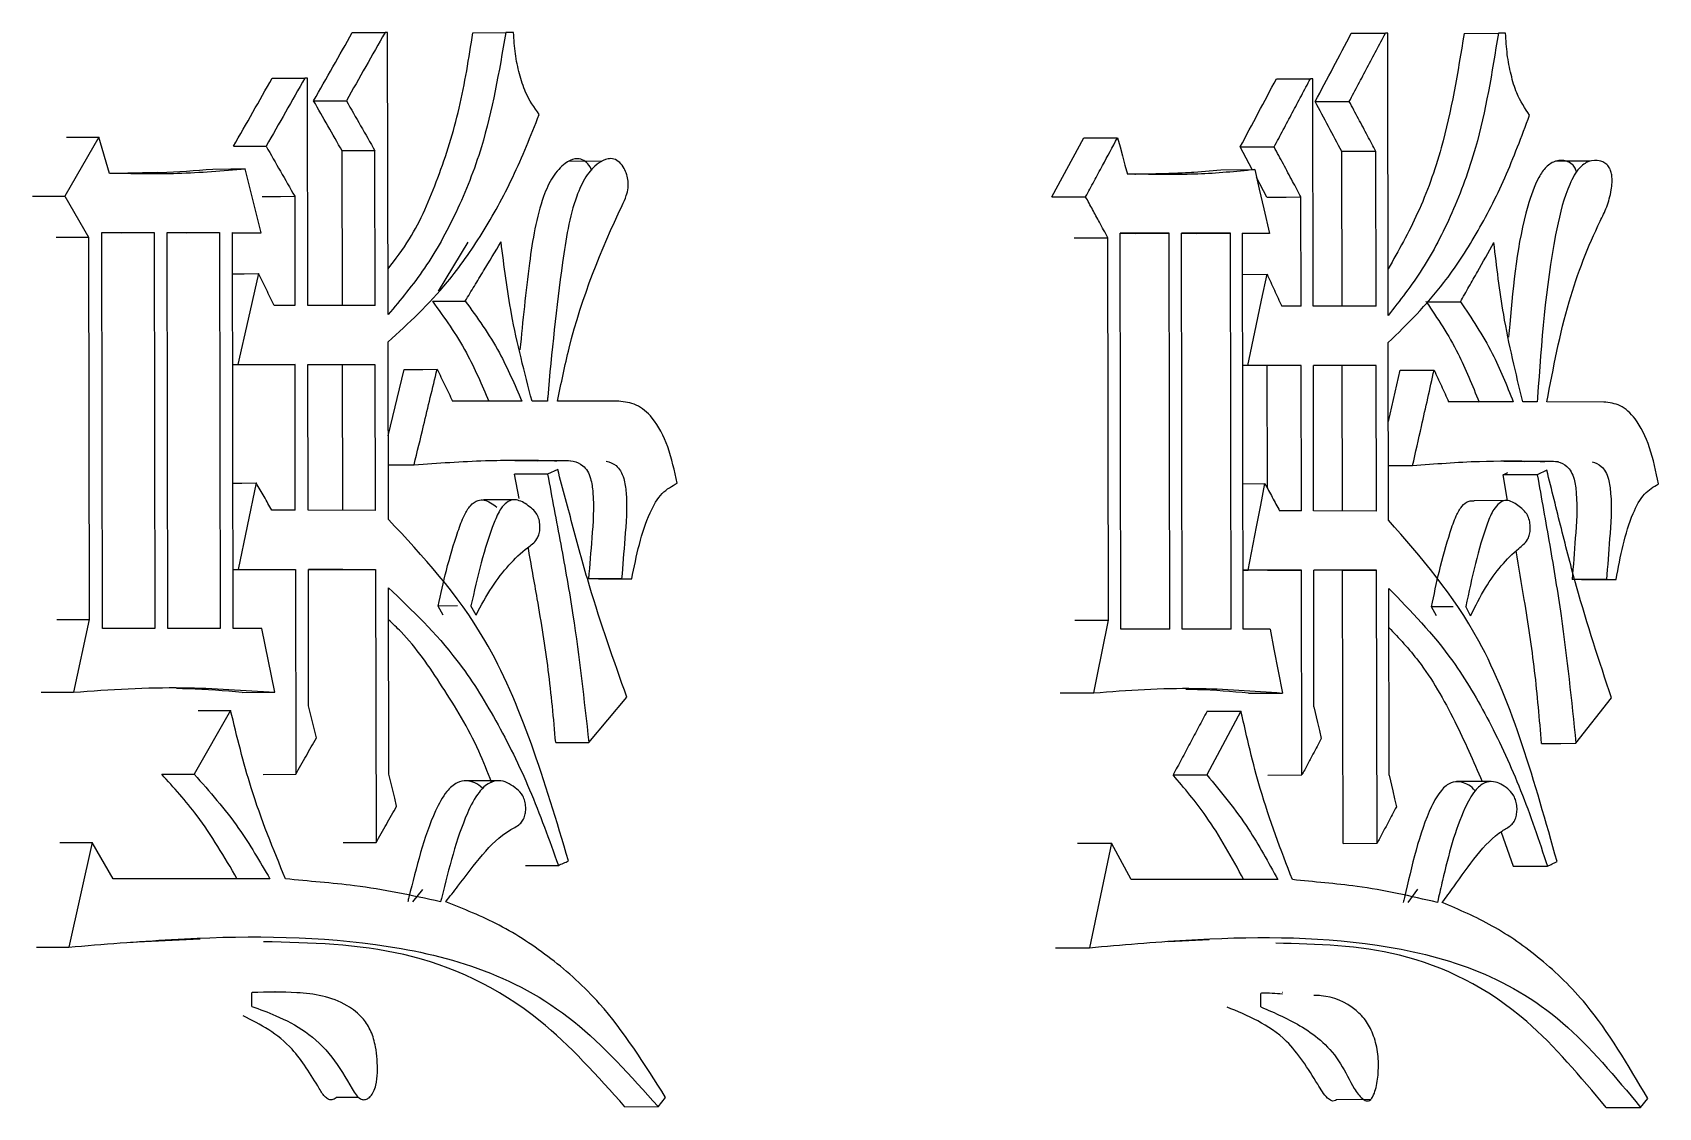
# Model space of a CAD drawing. Header units: millimetres. Extents: x 2104 to 4053, y 855 to 2233.
# Drawn here: x 3004.151 to 3008.016, y 1054.687 to 1057.242 of the extents above; entities that cross this region are included whole.
import ezdxf

# ---------------------------------------------------------------- set-up
doc = ezdxf.new("R2010")
doc.units = ezdxf.units.MM

msp = doc.modelspace()

# ---------------------------------------------------------------- linework, layer by layer
at = {"color": 7, "linetype": 'Continuous', "lineweight": 25}
for p, q in [((3004.9107, 1057.2417), (3004.9886, 1057.2419)), ((3004.9947, 1057.2419), (3004.9886, 1057.2419)), ((3004.9959, 1056.5713), (3004.9947, 1057.2419)), ((3005.1975, 1057.2415), (3005.2758, 1057.2417)), ((3005.2941, 1057.2417), (3005.2758, 1057.2417)), ((3007.2857, 1057.24), (3007.3668, 1057.2402)), ((3007.3725, 1057.2402), (3007.3668, 1057.2402)), ((3007.3736, 1056.5696), (3007.3725, 1057.2402)), ((3007.5539, 1057.2398), (3007.6353, 1057.24)), ((3007.6523, 1057.24), (3007.6353, 1057.24)), ((3004.7205, 1057.1336), (3004.7982, 1057.1338)), ((3004.8043, 1057.1338), (3004.7982, 1057.1338)), ((3004.8053, 1056.593), (3004.8043, 1057.1338)), ((3007.1078, 1057.132), (3007.1886, 1057.1322)), ((3007.1944, 1057.1322), (3007.1886, 1057.1322)), ((3007.1953, 1056.5913), (3007.1944, 1057.1322)), ((3007.1999, 1057.0778), (3007.2809, 1057.078)), ((3004.3085, 1056.9935), (3004.2275, 1056.8529)), ((3004.3336, 1056.9069), (3004.3085, 1056.9935)), ((3006.5741, 1056.8511), (3006.6498, 1056.9917)), ((3004.9645, 1056.9607), (3004.8866, 1056.9604)), ((3004.8873, 1056.5926), (3004.8866, 1056.9604)), ((3004.9652, 1056.5929), (3004.9645, 1056.9607)), ((3007.0216, 1056.9698), (3007.1022, 1056.97)), ((3007.0504, 1056.916), (3007.0216, 1056.9698)), ((3007.3443, 1056.959), (3007.2633, 1056.9588)), ((3007.2639, 1056.591), (3007.2633, 1056.9588)), ((3007.3449, 1056.5912), (3007.3443, 1056.959)), ((3004.6939, 1056.7661), (3004.6565, 1056.9176)), ((3005.5039, 1056.9358), (3005.4248, 1056.9356)), ((3006.9113, 1056.9103), (3006.9754, 1056.9157)), ((3006.9754, 1056.9157), (3007.056, 1056.916)), ((3007.8537, 1056.9362), (3007.7714, 1056.936)), ((3007.0852, 1056.8507), (3007.0604, 1056.8972)), ((3004.2275, 1056.8529), (3004.2839, 1056.7555)), ((3004.774, 1056.8526), (3004.7744, 1056.593)), ((3006.5741, 1056.8511), (3006.6542, 1056.8514)), ((3007.1664, 1056.5914), (3007.166, 1056.851)), ((3004.2839, 1056.7555), (3004.2854, 1055.8469)), ((3004.3151, 1056.7663), (3004.4397, 1056.7663)), ((3004.3167, 1055.8252), (3004.3151, 1056.7663)), ((3004.3625, 1056.766), (3004.4397, 1056.7663)), ((3004.4397, 1056.7663), (3004.4413, 1055.8252)), ((3004.4708, 1056.7662), (3004.5949, 1056.7662)), ((3004.4724, 1055.8251), (3004.4708, 1056.7662)), ((3004.5174, 1056.7659), (3004.4708, 1056.7659)), ((3004.5174, 1056.7659), (3004.5949, 1056.7662)), ((3004.5949, 1056.7662), (3004.5965, 1055.8251)), ((3004.6258, 1056.7662), (3004.6939, 1056.7661)), ((3004.6274, 1055.8251), (3004.6258, 1056.7662)), ((3004.6258, 1056.7659), (3004.6939, 1056.7661)), ((3006.853, 1056.7647), (3006.7363, 1056.7648)), ((3006.7379, 1055.8237), (3006.7363, 1056.7648)), ((3006.7726, 1056.7644), (3006.7363, 1056.7645)), ((3006.7726, 1056.7644), (3006.853, 1056.7647)), ((3006.8546, 1055.8236), (3006.853, 1056.7647)), ((3006.9983, 1056.7646), (3006.8821, 1056.7647)), ((3006.8837, 1055.8236), (3006.8821, 1056.7647)), ((3006.9178, 1056.7643), (3006.8821, 1056.7644)), ((3006.9178, 1056.7643), (3006.9983, 1056.7646)), ((3006.9999, 1055.8235), (3006.9983, 1056.7646)), ((3007.091, 1056.7645), (3007.0273, 1056.7646)), ((3007.0289, 1055.8235), (3007.0273, 1056.7646)), ((3007.091, 1056.7645), (3007.0273, 1056.7643)), ((3005.1157, 1056.6273), (3005.1862, 1056.7439)), ((3006.7086, 1055.8453), (3006.707, 1056.754)), ((3007.0275, 1056.667), (3007.0854, 1056.6672)), ((3005.1012, 1056.6033), (3005.1794, 1056.6036)), ((3007.4639, 1056.6016), (3007.4647, 1056.603)), ((3007.4639, 1056.6016), (3007.5452, 1056.6019)), ((3004.7744, 1056.593), (3004.7251, 1056.593)), ((3004.9652, 1056.5929), (3004.8053, 1056.593)), ((3007.1664, 1056.5914), (3007.1202, 1056.5914)), ((3007.3449, 1056.5912), (3007.1953, 1056.5913)), ((3004.9967, 1056.0845), (3004.996, 1056.5063)), ((3007.3744, 1056.0828), (3007.3737, 1056.5047)), ((3004.6264, 1056.4524), (3004.6388, 1056.4524)), ((3004.6388, 1056.4524), (3004.7747, 1056.4524)), ((3004.7747, 1056.4524), (3004.697, 1056.4521)), ((3004.7753, 1056.1062), (3004.7747, 1056.4524)), ((3004.8055, 1056.4524), (3004.9654, 1056.4523)), ((3004.8061, 1056.1062), (3004.8055, 1056.4524)), ((3004.8875, 1056.452), (3004.8055, 1056.4521)), ((3004.9654, 1056.4523), (3004.8875, 1056.452)), ((3004.8881, 1056.1059), (3004.8875, 1056.452)), ((3004.966, 1056.1061), (3004.9654, 1056.4523)), ((3007.0395, 1056.4508), (3007.0279, 1056.4508)), ((3007.0859, 1056.4505), (3007.0279, 1056.4505)), ((3007.1667, 1056.4507), (3007.0395, 1056.4508)), ((3007.1667, 1056.4507), (3007.0859, 1056.4505)), ((3007.0864, 1056.1585), (3007.0859, 1056.4505)), ((3007.1673, 1056.1046), (3007.1667, 1056.4507)), ((3007.3451, 1056.4506), (3007.1955, 1056.4507)), ((3007.1961, 1056.1046), (3007.1955, 1056.4507)), ((3007.2641, 1056.4504), (3007.1955, 1056.4504)), ((3007.3451, 1056.4506), (3007.2641, 1056.4504)), ((3007.2647, 1056.1042), (3007.2641, 1056.4504)), ((3007.3457, 1056.1044), (3007.3451, 1056.4506)), ((3004.9964, 1056.2832), (3005.0343, 1056.4411)), ((3007.374, 1056.3175), (3007.4015, 1056.4394)), ((3005.3138, 1056.3655), (3005.1492, 1056.3656)), ((3005.3746, 1056.3655), (3005.3381, 1056.3655)), ((3005.5442, 1056.3654), (3005.3989, 1056.3655)), ((3007.6708, 1056.3638), (3007.517, 1056.3639)), ((3007.7277, 1056.3637), (3007.6936, 1056.3638)), ((3007.8861, 1056.3636), (3007.7505, 1056.3637)), ((3005.2969, 1056.2246), (3005.3501, 1056.224)), ((3005.3502, 1056.2244), (3005.4027, 1056.2245)), ((3007.648, 1056.2228), (3007.6964, 1056.2222)), ((3007.6964, 1056.2226), (3007.7539, 1056.2228)), ((3005.3749, 1056.1924), (3005.2964, 1056.1922)), ((3005.3073, 1056.1344), (3005.2964, 1056.1922)), ((3005.3991, 1056.2032), (3005.3749, 1056.1924)), ((3007.6464, 1056.1904), (3007.6577, 1056.1958)), ((3007.7279, 1056.1907), (3007.6464, 1056.1904)), ((3007.6571, 1056.1294), (3007.6464, 1056.1904)), ((3007.7506, 1056.2015), (3007.7279, 1056.1907)), ((3007.0283, 1056.1694), (3007.0805, 1056.1696)), ((3004.7753, 1056.1062), (3004.7197, 1056.1062)), ((3004.966, 1056.1061), (3004.8061, 1056.1062)), ((3005.3015, 1056.1311), (3005.2227, 1056.1309)), ((3007.1673, 1056.1046), (3007.1153, 1056.1046)), ((3007.3457, 1056.1044), (3007.1961, 1056.1046)), ((3007.6594, 1056.1294), (3007.5775, 1056.1291)), ((3004.6272, 1055.9656), (3004.6396, 1055.9657)), ((3004.6396, 1055.9657), (3004.7755, 1055.9656)), ((3004.6979, 1055.9653), (3004.7755, 1055.9656)), ((3004.7755, 1055.9656), (3004.7763, 1055.4788)), ((3004.8063, 1055.9656), (3004.9662, 1055.9655)), ((3004.8069, 1055.6411), (3004.8063, 1055.9656)), ((3004.8883, 1055.9652), (3004.8063, 1055.9653)), ((3004.8883, 1055.9652), (3004.9662, 1055.9655)), ((3004.9662, 1055.9655), (3004.9673, 1055.3164)), ((3005.5511, 1055.9435), (3005.4724, 1055.9432)), ((3005.4964, 1055.9432), (3005.5752, 1055.9435)), ((3005.5511, 1055.9435), (3005.5752, 1055.9435)), ((3007.0287, 1055.964), (3007.0403, 1055.9641)), ((3007.0867, 1055.9637), (3007.0287, 1055.9638)), ((3007.1675, 1055.964), (3007.0403, 1055.9641)), ((3007.0867, 1055.9637), (3007.1675, 1055.964)), ((3007.1683, 1055.4772), (3007.1675, 1055.964)), ((3007.346, 1055.9638), (3007.1963, 1055.9639)), ((3007.1969, 1055.6394), (3007.1963, 1055.9639)), ((3007.2649, 1055.9636), (3007.1963, 1055.9636)), ((3007.2649, 1055.9636), (3007.346, 1055.9638)), ((3007.266, 1055.3145), (3007.2649, 1055.9636)), ((3007.347, 1055.3148), (3007.346, 1055.9638)), ((3004.9977, 1055.4787), (3004.997, 1055.9222)), ((3007.3755, 1055.477), (3007.3747, 1055.9205)), ((3007.8925, 1055.9417), (3007.8108, 1055.9415)), ((3007.8333, 1055.9414), (3007.915, 1055.9417)), ((3007.8925, 1055.9417), (3007.915, 1055.9417)), ((3005.1608, 1055.8788), (3005.1146, 1055.8786)), ((3005.1268, 1055.857), (3005.1146, 1055.8786)), ((3005.205, 1055.8572), (3005.1928, 1055.8789)), ((3007.5279, 1055.8771), (3007.4765, 1055.8769)), ((3007.4879, 1055.8553), (3007.4765, 1055.8769)), ((3007.5692, 1055.8555), (3007.5578, 1055.8772)), ((3004.2085, 1055.8466), (3004.2854, 1055.8469)), ((3004.2854, 1055.8469), (3004.2483, 1055.6738)), ((3006.6284, 1055.8451), (3006.7086, 1055.8453)), ((3004.4413, 1055.8252), (3004.3167, 1055.8252)), ((3004.5965, 1055.8251), (3004.4724, 1055.8251)), ((3004.6955, 1055.825), (3004.6274, 1055.8251)), ((3004.7266, 1055.6736), (3004.6955, 1055.825)), ((3006.8546, 1055.8236), (3006.7379, 1055.8237)), ((3006.9999, 1055.8235), (3006.8837, 1055.8236)), ((3007.0926, 1055.8234), (3007.0289, 1055.8235)), ((3004.649, 1055.6733), (3004.7266, 1055.6736)), ((3007.0411, 1055.6717), (3007.1218, 1055.6719)), ((3005.473, 1055.5541), (3005.5635, 1055.6622)), ((3007.8197, 1055.5524), (3007.9042, 1055.6605)), ((3004.6216, 1055.6303), (3004.535, 1055.4789)), ((3007.0235, 1055.6287), (3006.9424, 1055.4774)), ((3004.4577, 1055.4787), (3004.535, 1055.4789)), ((3004.6987, 1055.4786), (3004.7763, 1055.4788)), ((3005.2571, 1055.4635), (3005.1783, 1055.4633)), ((3006.862, 1055.4771), (3006.9424, 1055.4774)), ((3007.0875, 1055.4769), (3007.1683, 1055.4772)), ((3007.618, 1055.4618), (3007.5361, 1055.4616)), ((3007.6419, 1055.3412), (3007.6707, 1055.2601)), ((3004.2926, 1055.3168), (3004.2368, 1055.068)), ((3004.3426, 1055.2303), (3004.2926, 1055.3168)), ((3004.8894, 1055.3162), (3004.9673, 1055.3164)), ((3006.7153, 1055.3153), (3006.663, 1055.0665)), ((3006.7622, 1055.2287), (3006.7153, 1055.3153)), ((3007.266, 1055.3145), (3007.347, 1055.3148)), ((3005.3222, 1055.2619), (3005.4007, 1055.2621)), ((3007.6706, 1055.2601), (3007.7522, 1055.2603)), ((3004.715, 1055.2301), (3004.3426, 1055.2303)), ((3007.111, 1055.2284), (3006.7622, 1055.2287)), ((3005.0548, 1055.1755), (3005.0783, 1055.2052)), ((3007.4207, 1055.1738), (3007.444, 1055.2053)), ((3004.1598, 1055.0677), (3004.2368, 1055.068)), ((3004.5493, 1055.0871), (3004.3837, 1055.0788)), ((3006.5829, 1055.0662), (3006.663, 1055.0665)), ((3006.9481, 1055.0855), (3006.8515, 1055.0804)), ((3004.6723, 1054.9271), (3004.6722, 1054.9596)), ((3004.7272, 1054.9614), (3004.7267, 1054.9614)), ((3007.071, 1054.9256), (3007.0709, 1054.958)), ((3007.123, 1054.9598), (3007.1225, 1054.9598)), ((3004.8746, 1054.7114), (3004.9258, 1054.7115)), ((3004.9519, 1054.7116), (3004.9529, 1054.7116)), ((3005.6376, 1054.6886), (3005.6557, 1054.7103)), ((3007.2513, 1054.7058), (3007.3328, 1054.7061)), ((3007.9735, 1054.6868), (3007.9903, 1054.7084)), ((3005.5589, 1054.6885), (3005.6377, 1054.6888)), ((3007.8918, 1054.6867), (3007.9736, 1054.687))]:
    msp.add_line(p, q, dxfattribs=at)
at = {"color": 7, "linetype": 'Continuous', "lineweight": 25, "flags": 128}
for points in [[(3004.8189, 1057.0795), (3004.8625, 1057.0796), (3004.8968, 1057.0797)], [(3004.2315, 1056.9932), (3004.2746, 1056.9934), (3004.3085, 1056.9935)], [(3006.6498, 1056.9917), (3006.6947, 1056.9918), (3006.73, 1056.9919)], [(3006.73, 1056.9919), (3006.7359, 1056.9703), (3006.7418, 1056.9487), (3006.7477, 1056.927), (3006.7536, 1056.9054)], [(3004.6283, 1056.9714), (3004.6718, 1056.9715), (3004.7059, 1056.9716)], [(3004.579, 1056.9173), (3004.6224, 1056.9175), (3004.6565, 1056.9176)], [(3007.056, 1056.916), (3007.0668, 1056.8693), (3007.0776, 1056.8227), (3007.091, 1056.7645)], [(3004.1506, 1056.8527), (3004.1937, 1056.8528), (3004.2275, 1056.8529)], [(3004.6963, 1056.8524), (3004.7398, 1056.8525), (3004.774, 1056.8526)], [(3007.0852, 1056.8507), (3007.1305, 1056.8509), (3007.166, 1056.851)], [(3004.2069, 1056.7553), (3004.25, 1056.7554), (3004.2839, 1056.7555)], [(3006.6269, 1056.7537), (3006.6718, 1056.7539), (3006.707, 1056.754)], [(3004.626, 1056.6686), (3004.6537, 1056.6687), (3004.6879, 1056.6688)], [(3004.6879, 1056.6688), (3004.6633, 1056.5606), (3004.6388, 1056.4524)], [(3007.0395, 1056.4508), (3007.0594, 1056.5449), (3007.0724, 1056.606), (3007.0854, 1056.6672)], [(3005.0343, 1056.4411), (3005.0781, 1056.4413), (3005.1124, 1056.4414)], [(3007.4015, 1056.4394), (3007.4469, 1056.4396), (3007.4826, 1056.4397)], [(3004.9965, 1056.214), (3005.0187, 1056.2141), (3005.0578, 1056.2142)], [(3007.3742, 1056.2124), (3007.391, 1056.2124), (3007.4315, 1056.2125)], [(3004.6268, 1056.171), (3004.6484, 1056.1711), (3004.6825, 1056.1712)], [(3004.6825, 1056.1712), (3004.6611, 1056.0684), (3004.6396, 1055.9657)], [(3007.0403, 1055.9641), (3007.0604, 1056.0668), (3007.0704, 1056.1182), (3007.0805, 1056.1696)], [(3006.6737, 1055.6723), (3006.6833, 1055.7196), (3006.6928, 1055.767), (3006.7086, 1055.8453)], [(3007.0926, 1055.8234), (3007.1018, 1055.7758), (3007.1118, 1055.7239), (3007.1218, 1055.6719)], [(3004.1713, 1055.6736), (3004.2144, 1055.6737), (3004.2483, 1055.6738)], [(3006.5936, 1055.672), (3006.6385, 1055.6722), (3006.6737, 1055.6723)], [(3004.8255, 1055.5653), (3004.8208, 1055.5843), (3004.8139, 1055.6127), (3004.8069, 1055.6411)], [(3007.1969, 1055.6394), (3007.2056, 1055.6016), (3007.21, 1055.5826), (3007.2143, 1055.5637)], [(3004.5441, 1055.6301), (3004.5828, 1055.6302), (3004.6216, 1055.6303)], [(3006.9429, 1055.6285), (3006.9832, 1055.6286), (3007.0235, 1055.6287)], [(3005.3944, 1055.5539), (3005.4384, 1055.554), (3005.473, 1055.5541)], [(3007.738, 1055.5521), (3007.7837, 1055.5522), (3007.8197, 1055.5524)], [(3005.0162, 1055.403), (3005.0116, 1055.4219), (3005.0047, 1055.4503), (3004.9977, 1055.4787)], [(3007.3755, 1055.477), (3007.3841, 1055.4391), (3007.3885, 1055.4202), (3007.3928, 1055.4013)], [(3004.2156, 1055.3166), (3004.2587, 1055.3167), (3004.2926, 1055.3168)], [(3006.6351, 1055.315), (3006.68, 1055.3152), (3006.7153, 1055.3153)]]:
    msp.add_lwpolyline(points, dxfattribs=at)
at = {"color": 7, "linetype": 'Continuous', "lineweight": 25}
for points, knots in [([(3004.8189, 1057.0795), (3004.8342, 1057.1065), (3004.8648, 1057.1606), (3004.8954, 1057.2146), (3004.9107, 1057.2417)], [0, 0, 0, 0, 0.5, 1, 1, 1, 1]), ([(3004.9886, 1057.2419), (3004.9733, 1057.2149), (3004.9427, 1057.1608), (3004.9121, 1057.1067), (3004.8968, 1057.0797)], [0, 0, 0, 0, 0.500002, 1, 1, 1, 1]), ([(3004.9957, 1056.68), (3005.0133, 1056.7029), (3005.0603, 1056.7642), (3005.1168, 1056.8959), (3005.1692, 1057.0605), (3005.188, 1057.1809), (3005.1975, 1057.2415)], [0, 0, 0, 0, 0.16426, 0.438499, 0.717463, 1, 1, 1, 1]), ([(3005.2758, 1057.2417), (3005.2597, 1057.1489), (3005.2334, 1056.9969), (3005.1603, 1056.8128), (3005.0852, 1056.6779), (3005.0255, 1056.6066), (3004.9959, 1056.5713)], [0, 0, 0, 0, 0.347456, 0.568585, 0.785979, 1, 1, 1, 1]), ([(3005.3552, 1057.047), (3005.3435, 1057.0635), (3005.324, 1057.0911), (3005.3074, 1057.1435), (3005.2975, 1057.1914), (3005.2952, 1057.2249), (3005.2941, 1057.2417)], [0, 0, 0, 0, 0.330678, 0.550991, 0.77457, 1, 1, 1, 1]), ([(3007.1999, 1057.0778), (3007.2142, 1057.1048), (3007.2429, 1057.1589), (3007.2714, 1057.213), (3007.2857, 1057.24)], [0, 0, 0, 0, 0.499999, 1, 1, 1, 1]), ([(3007.2809, 1057.078), (3007.288, 1057.0916), (3007.3024, 1057.1186), (3007.3238, 1057.1591), (3007.3453, 1057.1997), (3007.3596, 1057.2267), (3007.3668, 1057.2402)], [0, 0, 0, 0, 0.25, 0.5, 0.749999, 1, 1, 1, 1]), ([(3007.5539, 1057.2398), (3007.5388, 1057.1471), (3007.5141, 1056.9955), (3007.4468, 1056.8098), (3007.3977, 1056.7231), (3007.3734, 1056.6802)], [0, 0, 0, 0, 0.442495, 0.724047, 1, 1, 1, 1]), ([(3007.6353, 1057.24), (3007.6202, 1057.1471), (3007.5957, 1056.9952), (3007.5273, 1056.8111), (3007.4571, 1056.6762), (3007.4013, 1056.6049), (3007.3736, 1056.5696)], [0, 0, 0, 0, 0.3474556, 0.5685851, 0.7859793, 1, 1, 1, 1]), ([(3007.7095, 1057.0452), (3007.6985, 1057.0618), (3007.6803, 1057.0893), (3007.6648, 1057.1418), (3007.6556, 1057.1896), (3007.6534, 1057.2232), (3007.6523, 1057.24)], [0, 0, 0, 0, 0.330678, 0.5509904, 0.7745699, 1, 1, 1, 1]), ([(3004.6283, 1056.9714), (3004.6437, 1056.9984), (3004.6744, 1057.0525), (3004.7051, 1057.1066), (3004.7205, 1057.1336)], [0, 0, 0, 0, 0.5, 1, 1, 1, 1]), ([(3004.7982, 1057.1338), (3004.7828, 1057.1068), (3004.7521, 1057.0527), (3004.7213, 1056.9987), (3004.7059, 1056.9716)], [0, 0, 0, 0, 0.500002, 1, 1, 1, 1]), ([(3007.0216, 1056.9698), (3007.0359, 1056.9968), (3007.0647, 1057.0509), (3007.0934, 1057.1049), (3007.1078, 1057.132)], [0, 0, 0, 0, 0.499999, 1, 1, 1, 1]), ([(3007.1022, 1056.97), (3007.1095, 1056.9835), (3007.1239, 1057.0106), (3007.1455, 1057.0511), (3007.167, 1057.0917), (3007.1814, 1057.1187), (3007.1886, 1057.1322)], [0, 0, 0, 0, 0.25, 0.5, 0.749999, 1, 1, 1, 1]), ([(3004.8866, 1056.9604), (3004.8754, 1056.9803), (3004.8528, 1057.0199), (3004.8302, 1057.0596), (3004.8189, 1057.0795)], [0, 0, 0, 0, 0.500001, 1, 1, 1, 1]), ([(3004.8968, 1057.0797), (3004.9081, 1057.0599), (3004.9307, 1057.0202), (3004.9533, 1056.9805), (3004.9645, 1056.9607)], [0, 0, 0, 0, 0.5000012, 1, 1, 1, 1]), ([(3007.2633, 1056.9588), (3007.2527, 1056.9786), (3007.2316, 1057.0183), (3007.2105, 1057.058), (3007.1999, 1057.0778)], [0, 0, 0, 0, 0.5, 1, 1, 1, 1]), ([(3007.3443, 1056.959), (3007.3377, 1056.9714), (3007.3238, 1056.9974), (3007.3027, 1057.0371), (3007.2881, 1057.0644), (3007.2809, 1057.078)], [0, 0, 0, 0, 0.311538, 0.655769, 1, 1, 1, 1]), ([(3004.996, 1056.5063), (3005.0444, 1056.5509), (3005.1247, 1056.6246), (3005.2211, 1056.7631), (3005.2949, 1056.8962), (3005.335, 1056.9965), (3005.3552, 1057.047)], [0, 0, 0, 0, 0.333809, 0.553089, 0.775219, 1, 1, 1, 1]), ([(3007.3737, 1056.5047), (3007.419, 1056.5492), (3007.4941, 1056.623), (3007.5842, 1056.7614), (3007.6531, 1056.8945), (3007.6906, 1056.9948), (3007.7095, 1057.0452)], [0, 0, 0, 0, 0.333809, 0.553089, 0.775219, 1, 1, 1, 1]), ([(3006.6542, 1056.8514), (3006.6608, 1056.8637), (3006.6742, 1056.8884), (3006.6995, 1056.9353), (3006.7181, 1056.9698), (3006.73, 1056.9919)], [0, 0, 0, 0, 0.263606, 0.527212, 1, 1, 1, 1]), ([(3004.7059, 1056.9716), (3004.7173, 1056.9518), (3004.74, 1056.9121), (3004.7627, 1056.8724), (3004.774, 1056.8526)], [0, 0, 0, 0, 0.500001, 1, 1, 1, 1]), ([(3007.166, 1056.851), (3007.1594, 1056.8633), (3007.1455, 1056.8894), (3007.1242, 1056.929), (3007.1096, 1056.9564), (3007.1022, 1056.97)], [0, 0, 0, 0, 0.3115382, 0.6557691, 1, 1, 1, 1]), ([(3004.6565, 1056.9176), (3004.603, 1056.9128), (3004.5226, 1056.9057), (3004.4147, 1056.9058), (3004.3606, 1056.9066), (3004.3336, 1056.9069)], [0, 0, 0, 0, 0.499448, 0.749701, 1, 1, 1, 1]), ([(3004.4482, 1056.9091), (3004.4159, 1056.9081), (3004.3776, 1056.907), (3004.3462, 1056.9069), (3004.3414, 1056.9068)], [0, 0, 0, 0, 0.84535, 1, 1, 1, 1]), ([(3004.4459, 1056.9092), (3004.4487, 1056.9092), (3004.4932, 1056.9102), (3004.5375, 1056.9139), (3004.579, 1056.9173)], [0, 0, 0, 0, 0.062303, 1, 1, 1, 1]), ([(3005.4803, 1056.914), (3005.4796, 1056.9157), (3005.4765, 1056.9235), (3005.4676, 1056.934), (3005.4544, 1056.9421), (3005.4366, 1056.9422), (3005.4129, 1056.93), (3005.386, 1056.9005), (3005.3511, 1056.823), (3005.3283, 1056.68), (3005.3161, 1056.5564), (3005.3094, 1056.4878)], [0, 0, 0, 0, 0.009833, 0.04591, 0.085264, 0.121956, 0.18608, 0.281913, 0.377725, 0.654482, 1, 1, 1, 1]), ([(3005.3989, 1056.3655), (3005.4074, 1056.408), (3005.4414, 1056.5762), (3005.5061, 1056.7338), (3005.5619, 1056.8511), (3005.5668, 1056.8713), (3005.5669, 1056.8888), (3005.5636, 1056.905), (3005.5569, 1056.9206), (3005.5466, 1056.9343), (3005.5331, 1056.9423), (3005.5154, 1056.9425), (3005.4916, 1056.9304), (3005.4646, 1056.901), (3005.4298, 1056.8238), (3005.4016, 1056.6426), (3005.3842, 1056.4791), (3005.3749, 1056.3686), (3005.3746, 1056.3655)], [0, 0, 0, 0, 0.0991642, 0.3918208, 0.4130453, 0.4271989, 0.439103, 0.4509669, 0.4644718, 0.4806037, 0.4982371, 0.5146983, 0.5433978, 0.586335, 0.6292656, 0.7524944, 0.9931053, 1, 1, 1, 1]), ([(3007.056, 1056.916), (3007.0111, 1056.9115), (3006.9436, 1056.9049), (3006.8426, 1056.904), (3006.7868, 1056.9049), (3006.7536, 1056.9054)], [0, 0, 0, 0, 0.448128, 0.672146, 1, 1, 1, 1]), ([(3006.9115, 1056.9092), (3006.9079, 1056.909), (3006.8927, 1056.9083), (3006.8298, 1056.9056), (3006.794, 1056.9052), (3006.7689, 1056.9052), (3006.772, 1056.9051), (3006.7729, 1056.9051)], [0, 0, 0, 0, 0.141832, 0.611274, 0.829561, 0.947793, 1, 1, 1, 1]), ([(3007.8214, 1056.9105), (3007.8203, 1056.9135), (3007.8178, 1056.9209), (3007.8094, 1056.9305), (3007.794, 1056.9384), (3007.7722, 1056.9386), (3007.7489, 1056.9249), (3007.7246, 1056.8886), (3007.6828, 1056.7701), (3007.6701, 1056.6338), (3007.6607, 1056.528), (3007.6598, 1056.5175)], [0, 0, 0, 0, 0.017976, 0.044086, 0.08732, 0.160802, 0.236302, 0.302734, 0.445037, 0.945197, 1, 1, 1, 1]), ([(3007.7505, 1056.3637), (3007.766, 1056.4448), (3007.7955, 1056.5991), (3007.8535, 1056.7466), (3007.8939, 1056.8265), (3007.9027, 1056.859), (3007.9059, 1056.8852), (3007.9056, 1056.9015), (3007.9024, 1056.9147), (3007.8967, 1056.925), (3007.8859, 1056.9345), (3007.8676, 1056.9398), (3007.8441, 1056.9357), (3007.8188, 1056.9116), (3007.7916, 1056.8539), (3007.7499, 1056.6764), (3007.7376, 1056.5014), (3007.728, 1056.3675), (3007.7277, 1056.3637)], [0, 0, 0, 0, 0.188719, 0.358861, 0.391316, 0.423923, 0.437181, 0.45054, 0.459368, 0.468208, 0.481618, 0.505169, 0.538402, 0.57066, 0.612984, 0.701011, 0.991499, 1, 1, 1, 1]), ([(3006.707, 1056.754), (3006.7003, 1056.7663), (3006.6882, 1056.7888), (3006.6706, 1056.8212), (3006.6596, 1056.8413), (3006.6542, 1056.8514)], [0, 0, 0, 0, 0.380769, 0.690384, 1, 1, 1, 1]), ([(3005.1794, 1056.6036), (3005.1866, 1056.6155), (3005.2011, 1056.6394), (3005.2294, 1056.6862), (3005.2506, 1056.7212), (3005.2645, 1056.7442)], [0, 0, 0, 0, 0.254578, 0.509156, 1, 1, 1, 1]), ([(3005.3381, 1056.3655), (3005.3202, 1056.434), (3005.2882, 1056.5565), (3005.2718, 1056.6867), (3005.2645, 1056.7442)], [0, 0, 0, 0, 0.55855, 1, 1, 1, 1]), ([(3007.5452, 1056.6019), (3007.5519, 1056.6138), (3007.5655, 1056.6376), (3007.592, 1056.6845), (3007.6117, 1056.7194), (3007.6247, 1056.7424)], [0, 0, 0, 0, 0.254578, 0.509156, 1, 1, 1, 1]), ([(3007.6936, 1056.3638), (3007.6769, 1056.4322), (3007.6469, 1056.5548), (3007.6315, 1056.685), (3007.6247, 1056.7424)], [0, 0, 0, 0, 0.5585498, 1, 1, 1, 1]), ([(3004.7251, 1056.593), (3004.7189, 1056.6056), (3004.7065, 1056.6309), (3004.6941, 1056.6561), (3004.6879, 1056.6688)], [0, 0, 0, 0, 0.500003, 1, 1, 1, 1]), ([(3007.0854, 1056.6672), (3007.0883, 1056.6608), (3007.0941, 1056.6482), (3007.1028, 1056.6293), (3007.1115, 1056.6103), (3007.1173, 1056.5977), (3007.1202, 1056.5914)], [0, 0, 0, 0, 0.25, 0.5, 0.75, 1, 1, 1, 1]), ([(3005.1012, 1056.6033), (3005.1295, 1056.5642), (3005.1805, 1056.4937), (3005.2185, 1056.4048), (3005.2354, 1056.3653)], [0, 0, 0, 0, 0.555057, 1, 1, 1, 1]), ([(3005.1794, 1056.6036), (3005.2077, 1056.5644), (3005.2588, 1056.4939), (3005.2968, 1056.4051), (3005.3138, 1056.3655)], [0, 0, 0, 0, 0.555111, 1, 1, 1, 1]), ([(3007.4639, 1056.6016), (3007.4904, 1056.5625), (3007.538, 1056.4919), (3007.5736, 1056.4031), (3007.5894, 1056.3635)], [0, 0, 0, 0, 0.5550566, 1, 1, 1, 1]), ([(3007.5452, 1056.6019), (3007.5717, 1056.5627), (3007.6194, 1056.4922), (3007.655, 1056.4033), (3007.6708, 1056.3638)], [0, 0, 0, 0, 0.555111, 1, 1, 1, 1]), ([(3005.0578, 1056.2142), (3005.0652, 1056.2453), (3005.0781, 1056.2987), (3005.0963, 1056.3744), (3005.1071, 1056.419), (3005.1124, 1056.4414)], [0, 0, 0, 0, 0.410416, 0.705208, 1, 1, 1, 1]), ([(3005.1124, 1056.4414), (3005.1155, 1056.435), (3005.1216, 1056.4224), (3005.1308, 1056.4035), (3005.14, 1056.3846), (3005.1462, 1056.3719), (3005.1492, 1056.3656)], [0, 0, 0, 0, 0.25, 0.5, 0.75, 1, 1, 1, 1]), ([(3007.4315, 1056.2125), (3007.4385, 1056.2436), (3007.4505, 1056.297), (3007.4676, 1056.3727), (3007.4776, 1056.4173), (3007.4826, 1056.4397)], [0, 0, 0, 0, 0.4104162, 0.7052081, 1, 1, 1, 1]), ([(3007.4826, 1056.4397), (3007.4855, 1056.4333), (3007.4912, 1056.4207), (3007.4998, 1056.4018), (3007.5085, 1056.3828), (3007.5142, 1056.3702), (3007.517, 1056.3639)], [0, 0, 0, 0, 0.25, 0.5, 0.75, 1, 1, 1, 1]), ([(3005.6833, 1056.1706), (3005.6768, 1056.2001), (3005.6639, 1056.2583), (3005.6295, 1056.3251), (3005.5866, 1056.3608), (3005.5583, 1056.3639), (3005.5442, 1056.3654)], [0, 0, 0, 0, 0.291567, 0.574035, 0.788626, 1, 1, 1, 1]), ([(3008.016, 1056.1688), (3008.0099, 1056.1983), (3007.9978, 1056.2565), (3007.9657, 1056.3233), (3007.9257, 1056.359), (3007.8992, 1056.3621), (3007.8861, 1056.3636)], [0, 0, 0, 0, 0.291567, 0.574035, 0.788626, 1, 1, 1, 1]), ([(3005.0578, 1056.2142), (3005.1143, 1056.2184), (3005.219, 1056.2262), (3005.3426, 1056.2253), (3005.4095, 1056.2244), (3005.4287, 1056.2242)], [0, 0, 0, 0, 0.45577, 0.844363, 1, 1, 1, 1]), ([(3005.3918, 1056.2235), (3005.4065, 1056.2248), (3005.4293, 1056.2269), (3005.4562, 1056.2165), (3005.4704, 1056.2006), (3005.4792, 1056.1783), (3005.4869, 1056.1242), (3005.4805, 1056.0435), (3005.475, 1055.9756), (3005.4724, 1055.9432)], [0, 0, 0, 0, 0.180777, 0.279391, 0.333946, 0.388712, 0.476652, 0.750201, 1, 1, 1, 1]), ([(3005.5147, 1056.2232), (3005.5226, 1056.2207), (3005.535, 1056.2168), (3005.5492, 1056.2006), (3005.558, 1056.1782), (3005.5656, 1056.1235), (3005.5591, 1056.0429), (3005.5536, 1055.9752), (3005.5511, 1055.9435)], [0, 0, 0, 0, 0.120795, 0.187483, 0.254414, 0.362694, 0.701163, 1, 1, 1, 1]), ([(3007.4315, 1056.2125), (3007.4845, 1056.2167), (3007.5825, 1056.2245), (3007.6979, 1056.2235), (3007.7602, 1056.2227), (3007.778, 1056.2225)], [0, 0, 0, 0, 0.45719, 0.845345, 1, 1, 1, 1]), ([(3007.7356, 1056.2217), (3007.7493, 1056.223), (3007.7705, 1056.2251), (3007.7955, 1056.2147), (3007.8088, 1056.199), (3007.8171, 1056.1768), (3007.8243, 1056.1231), (3007.8185, 1056.0422), (3007.8133, 1055.9743), (3007.8108, 1055.9415)], [0, 0, 0, 0, 0.180343, 0.278796, 0.333353, 0.388129, 0.47566, 0.747003, 1, 1, 1, 1]), ([(3007.8584, 1056.2214), (3007.8659, 1056.2189), (3007.8774, 1056.2151), (3007.8907, 1056.1989), (3007.8989, 1056.1766), (3007.9061, 1056.1223), (3007.9001, 1056.0417), (3007.8949, 1055.9739), (3007.8925, 1055.9417)], [0, 0, 0, 0, 0.120532, 0.187183, 0.254086, 0.361794, 0.697291, 1, 1, 1, 1]), ([(3005.3749, 1056.1924), (3005.3854, 1056.1368), (3005.4066, 1056.0256), (3005.4443, 1055.8146), (3005.4618, 1055.6557), (3005.473, 1055.5541)], [0, 0, 0, 0, 0.26507, 0.530167, 1, 1, 1, 1]), ([(3005.5635, 1055.6622), (3005.5326, 1055.7494), (3005.4862, 1055.8802), (3005.436, 1056.0643), (3005.4114, 1056.1569), (3005.3991, 1056.2032)], [0, 0, 0, 0, 0.499014, 0.749447, 1, 1, 1, 1]), ([(3007.7279, 1056.1907), (3007.7378, 1056.135), (3007.7576, 1056.0238), (3007.7928, 1055.8128), (3007.8092, 1055.6539), (3007.8197, 1055.5524)], [0, 0, 0, 0, 0.26507, 0.530167, 1, 1, 1, 1]), ([(3007.9042, 1055.6605), (3007.8753, 1055.7476), (3007.832, 1055.8784), (3007.785, 1056.0625), (3007.7621, 1056.1551), (3007.7506, 1056.2015)], [0, 0, 0, 0, 0.499014, 0.749446, 1, 1, 1, 1]), ([(3004.7197, 1056.1062), (3004.7135, 1056.1171), (3004.7011, 1056.1387), (3004.6887, 1056.1604), (3004.6825, 1056.1712)], [0, 0, 0, 0, 0.500003, 1, 1, 1, 1]), ([(3005.5752, 1055.9435), (3005.5864, 1055.9985), (3005.6019, 1056.0746), (3005.6454, 1056.1503), (3005.6708, 1056.1639), (3005.6833, 1056.1706)], [0, 0, 0, 0, 0.572071, 0.789697, 1, 1, 1, 1]), ([(3007.0805, 1056.1696), (3007.0834, 1056.1642), (3007.0892, 1056.1533), (3007.0979, 1056.1371), (3007.1066, 1056.1209), (3007.1124, 1056.11), (3007.1153, 1056.1046)], [0, 0, 0, 0, 0.25, 0.5, 0.75, 1, 1, 1, 1]), ([(3007.915, 1055.9417), (3007.9255, 1055.9968), (3007.94, 1056.0728), (3007.9806, 1056.1485), (3008.0043, 1056.1621), (3008.016, 1056.1688)], [0, 0, 0, 0, 0.572071, 0.789697, 1, 1, 1, 1]), ([(3005.1146, 1055.8786), (3005.1209, 1055.907), (3005.1344, 1055.9677), (3005.1559, 1056.0396), (3005.1748, 1056.0917), (3005.1908, 1056.1187), (3005.2078, 1056.1309), (3005.2303, 1056.1319), (3005.2444, 1056.1213), (3005.2543, 1056.114)], [0, 0, 0, 0, 0.240044, 0.51174, 0.633455, 0.718557, 0.804312, 0.864453, 1, 1, 1, 1]), ([(3005.205, 1055.8572), (3005.2173, 1055.8801), (3005.2408, 1055.9238), (3005.2825, 1055.9774), (3005.319, 1056.0125), (3005.346, 1056.0301), (3005.3548, 1056.0479), (3005.357, 1056.0603), (3005.3569, 1056.074), (3005.3542, 1056.0879), (3005.3471, 1056.1021), (3005.3313, 1056.1162), (3005.3129, 1056.129), (3005.2924, 1056.1328), (3005.2772, 1056.1252), (3005.2608, 1056.108), (3005.24, 1056.0587), (3005.216, 1055.9815), (3005.2006, 1055.9132), (3005.1928, 1055.8789)], [0, 0, 0, 0, 0.117405, 0.224509, 0.331508, 0.385093, 0.401497, 0.417938, 0.434588, 0.453949, 0.473457, 0.503443, 0.565755, 0.597796, 0.629831, 0.663694, 0.717988, 0.857978, 1, 1, 1, 1]), ([(3007.4765, 1055.8769), (3007.4824, 1055.9053), (3007.495, 1055.966), (3007.5151, 1056.0378), (3007.5328, 1056.0901), (3007.5477, 1056.1168), (3007.5633, 1056.1294), (3007.5736, 1056.1289), (3007.5775, 1056.1288)], [0, 0, 0, 0, 0.2796998, 0.5962833, 0.7381036, 0.8372653, 0.9371879, 1, 1, 1, 1]), ([(3007.5692, 1055.8555), (3007.5807, 1055.8784), (3007.6027, 1055.9221), (3007.6417, 1055.9757), (3007.6758, 1056.0107), (3007.7009, 1056.0284), (3007.7092, 1056.0461), (3007.7113, 1056.0586), (3007.7112, 1056.0722), (3007.7086, 1056.0862), (3007.702, 1056.1003), (3007.6872, 1056.1145), (3007.6701, 1056.1272), (3007.6509, 1056.1311), (3007.6366, 1056.1235), (3007.6214, 1056.1063), (3007.6019, 1056.057), (3007.5795, 1055.9798), (3007.5651, 1055.9115), (3007.5578, 1055.8772)], [0, 0, 0, 0, 0.117405, 0.224509, 0.331508, 0.385093, 0.401497, 0.417937, 0.434587, 0.453948, 0.473457, 0.503443, 0.565753, 0.597793, 0.629829, 0.66369, 0.717981, 0.857975, 1, 1, 1, 1]), ([(3005.4249, 1055.2729), (3005.3684, 1055.4614), (3005.2689, 1055.7929), (3005.0788, 1055.9966), (3004.9967, 1056.0845)], [0, 0, 0, 0, 0.568507, 1, 1, 1, 1]), ([(3007.7748, 1055.2711), (3007.722, 1055.4596), (3007.629, 1055.7912), (3007.4512, 1055.9949), (3007.3744, 1056.0828)], [0, 0, 0, 0, 0.568507, 1, 1, 1, 1]), ([(3005.3944, 1055.5539), (3005.3893, 1055.6116), (3005.3789, 1055.7269), (3005.3535, 1055.8808), (3005.3361, 1055.9776), (3005.3288, 1056.0185)], [0, 0, 0, 0, 0.366358, 0.732118, 1, 1, 1, 1]), ([(3007.738, 1055.5521), (3007.7332, 1055.6098), (3007.7236, 1055.7251), (3007.7001, 1055.8767), (3007.6843, 1055.9711), (3007.6778, 1056.0097)], [0, 0, 0, 0, 0.372076, 0.743544, 1, 1, 1, 1]), ([(3004.997, 1055.9222), (3005.0532, 1055.8686), (3005.1465, 1055.7797), (3005.2543, 1055.6081), (3005.3352, 1055.4443), (3005.3788, 1055.3231), (3005.4007, 1055.2621)], [0, 0, 0, 0, 0.333002, 0.552476, 0.774971, 1, 1, 1, 1]), ([(3007.3747, 1055.9205), (3007.4273, 1055.8669), (3007.5145, 1055.778), (3007.6153, 1055.6064), (3007.6909, 1055.4425), (3007.7317, 1055.3213), (3007.7522, 1055.2603)], [0, 0, 0, 0, 0.333002, 0.552476, 0.774971, 1, 1, 1, 1]), ([(3005.2419, 1055.4591), (3005.2321, 1055.4843), (3005.1995, 1055.5681), (3005.1261, 1055.6875), (3005.0538, 1055.7928), (3005.0071, 1055.8367), (3004.9971, 1055.8461)], [0, 0, 0, 0, 0.160168, 0.532803, 0.900271, 1, 1, 1, 1]), ([(3007.3749, 1055.8278), (3007.399, 1055.8023), (3007.4574, 1055.7405), (3007.5307, 1055.613), (3007.5758, 1055.51), (3007.5969, 1055.4617)], [0, 0, 0, 0, 0.2730553, 0.6596738, 1, 1, 1, 1]), ([(3004.2483, 1055.6738), (3004.2916, 1055.677), (3004.3784, 1055.6834), (3004.5382, 1055.6865), (3004.6539, 1055.6786), (3004.7266, 1055.6736)], [0, 0, 0, 0, 0.2709567, 0.5419545, 1, 1, 1, 1]), ([(3004.649, 1055.6733), (3004.6065, 1055.677), (3004.5546, 1055.6814), (3004.5024, 1055.6822), (3004.493, 1055.6824)], [0, 0, 0, 0, 0.81933, 1, 1, 1, 1]), ([(3006.6737, 1055.6723), (3006.714, 1055.6754), (3006.7945, 1055.6818), (3006.9442, 1055.685), (3007.0529, 1055.677), (3007.1218, 1055.6719)], [0, 0, 0, 0, 0.268275, 0.536589, 1, 1, 1, 1]), ([(3007.0411, 1055.6717), (3007.0009, 1055.6751), (3006.9514, 1055.6793), (3006.9016, 1055.6803), (3006.8923, 1055.6805)], [0, 0, 0, 0, 0.812337, 1, 1, 1, 1]), ([(3004.7521, 1055.23), (3004.723, 1055.3007), (3004.671, 1055.4272), (3004.6367, 1055.5681), (3004.6216, 1055.6303)], [0, 0, 0, 0, 0.5578886, 1, 1, 1, 1]), ([(3006.9429, 1055.6285), (3006.9361, 1055.6159), (3006.9227, 1055.5907), (3006.9024, 1055.5528), (3006.8822, 1055.515), (3006.8687, 1055.4897), (3006.862, 1055.4771)], [0, 0, 0, 0, 0.250012, 0.5000079, 0.750004, 1, 1, 1, 1]), ([(3007.1456, 1055.2284), (3007.1185, 1055.299), (3007.0697, 1055.4256), (3007.0376, 1055.5665), (3007.0235, 1055.6287)], [0, 0, 0, 0, 0.557889, 1, 1, 1, 1]), ([(3004.7763, 1055.4788), (3004.7845, 1055.4932), (3004.8009, 1055.5221), (3004.8173, 1055.5509), (3004.8255, 1055.5653)], [0, 0, 0, 0, 0.500001, 1, 1, 1, 1]), ([(3007.2143, 1055.5637), (3007.2078, 1055.5513), (3007.1968, 1055.5307), (3007.1815, 1055.5019), (3007.1727, 1055.4854), (3007.1683, 1055.4772)], [0, 0, 0, 0, 0.42836, 0.71418, 1, 1, 1, 1]), ([(3004.6374, 1055.2298), (3004.6067, 1055.2821), (3004.5523, 1055.3749), (3004.4864, 1055.4472), (3004.4577, 1055.4787)], [0, 0, 0, 0, 0.563641, 1, 1, 1, 1]), ([(3004.535, 1055.4789), (3004.5714, 1055.4379), (3004.6367, 1055.3642), (3004.6909, 1055.2713), (3004.715, 1055.2301)], [0, 0, 0, 0, 0.556386, 1, 1, 1, 1]), ([(3005.2218, 1055.4444), (3005.2213, 1055.445), (3005.2097, 1055.4566), (3005.1881, 1055.4658), (3005.1581, 1055.4602), (3005.1312, 1055.4364), (3005.0854, 1055.3498), (3005.0622, 1055.2537), (3005.0435, 1055.1792), (3005.0426, 1055.1755)], [0, 0, 0, 0, 0.00681, 0.145999, 0.225847, 0.325684, 0.465342, 0.973472, 1, 1, 1, 1]), ([(3005.1329, 1055.1757), (3005.1426, 1055.1879), (3005.1912, 1055.2486), (3005.2452, 1055.328), (3005.3044, 1055.3555), (3005.3168, 1055.3687), (3005.3215, 1055.3806), (3005.3235, 1055.394), (3005.3228, 1055.408), (3005.3193, 1055.4218), (3005.3111, 1055.4361), (3005.2913, 1055.4529), (3005.2652, 1055.4671), (3005.2345, 1055.4592), (3005.2072, 1055.4339), (3005.1629, 1055.346), (3005.1397, 1055.2516), (3005.1216, 1055.1793), (3005.1207, 1055.1757)], [0, 0, 0, 0, 0.066062, 0.330701, 0.377854, 0.393632, 0.409569, 0.423612, 0.439068, 0.455666, 0.47207, 0.502865, 0.57441, 0.614854, 0.665568, 0.739884, 0.987043, 1, 1, 1, 1]), ([(3007.0303, 1055.2282), (3007.0015, 1055.2805), (3006.9505, 1055.3734), (3006.8889, 1055.4456), (3006.862, 1055.4771)], [0, 0, 0, 0, 0.5636413, 1, 1, 1, 1]), ([(3006.9424, 1055.4774), (3006.9765, 1055.4363), (3007.0376, 1055.3626), (3007.0884, 1055.2697), (3007.111, 1055.2284)], [0, 0, 0, 0, 0.556386, 1, 1, 1, 1]), ([(3007.5801, 1055.4394), (3007.5789, 1055.4407), (3007.5681, 1055.4529), (3007.5482, 1055.4624), (3007.521, 1055.4607), (3007.4968, 1055.4404), (3007.4504, 1055.3572), (3007.4287, 1055.2567), (3007.4102, 1055.1777), (3007.4093, 1055.1738)], [0, 0, 0, 0, 0.015878, 0.145752, 0.223708, 0.318354, 0.440902, 0.972157, 1, 1, 1, 1]), ([(3007.5019, 1055.174), (3007.511, 1055.1862), (3007.5565, 1055.2471), (3007.607, 1055.3257), (3007.6617, 1055.3537), (3007.6732, 1055.366), (3007.6779, 1055.3777), (3007.6799, 1055.3911), (3007.6796, 1055.405), (3007.6765, 1055.4189), (3007.6692, 1055.4332), (3007.6518, 1055.4499), (3007.6288, 1055.4636), (3007.6011, 1055.4601), (3007.5766, 1055.4389), (3007.5371, 1055.3651), (3007.5127, 1055.2715), (3007.4951, 1055.1937), (3007.491, 1055.1763), (3007.4905, 1055.174)], [0, 0, 0, 0, 0.066204, 0.33142, 0.376157, 0.392118, 0.408271, 0.422238, 0.437556, 0.454093, 0.470574, 0.499859, 0.567145, 0.606966, 0.655923, 0.720619, 0.937683, 0.991732, 1, 1, 1, 1]), ([(3004.9673, 1055.3164), (3004.9755, 1055.3309), (3004.9918, 1055.3597), (3005.0081, 1055.3885), (3005.0162, 1055.403)], [0, 0, 0, 0, 0.500001, 1, 1, 1, 1]), ([(3007.3928, 1055.4013), (3007.3863, 1055.3889), (3007.3754, 1055.3683), (3007.3601, 1055.3395), (3007.3514, 1055.323), (3007.347, 1055.3148)], [0, 0, 0, 0, 0.42836, 0.71418, 1, 1, 1, 1]), ([(3005.4007, 1055.2621), (3005.4048, 1055.2639), (3005.4128, 1055.2675), (3005.4209, 1055.2711), (3005.4249, 1055.2729)], [0, 0, 0, 0, 0.500636, 1, 1, 1, 1]), ([(3007.7522, 1055.2603), (3007.756, 1055.2621), (3007.7635, 1055.2657), (3007.771, 1055.2693), (3007.7748, 1055.2711)], [0, 0, 0, 0, 0.500636, 1, 1, 1, 1]), ([(3005.1207, 1055.1757), (3005.0528, 1055.1904), (3004.9578, 1055.2109), (3004.8343, 1055.2223), (3004.7795, 1055.2275), (3004.7521, 1055.23)], [0, 0, 0, 0, 0.556742, 0.778364, 1, 1, 1, 1]), ([(3007.4905, 1055.174), (3007.427, 1055.1887), (3007.3381, 1055.2092), (3007.2226, 1055.2207), (3007.1713, 1055.2258), (3007.1456, 1055.2284)], [0, 0, 0, 0, 0.556742, 0.778364, 1, 1, 1, 1]), ([(3005.6557, 1054.7103), (3005.6057, 1054.7895), (3005.5239, 1054.9193), (3005.3845, 1055.0438), (3005.2615, 1055.1244), (3005.1757, 1055.1586), (3005.1329, 1055.1757)], [0, 0, 0, 0, 0.345608, 0.56562, 0.783503, 1, 1, 1, 1]), ([(3007.9903, 1054.7084), (3007.9437, 1054.7878), (3007.8673, 1054.9175), (3007.7371, 1055.042), (3007.6221, 1055.1227), (3007.5419, 1055.1569), (3007.5019, 1055.174)], [0, 0, 0, 0, 0.345608, 0.56562, 0.783503, 1, 1, 1, 1]), ([(3004.2368, 1055.068), (3004.3184, 1055.0747), (3004.5631, 1055.0948), (3004.9669, 1055.0972), (3005.375, 1054.9834), (3005.5727, 1054.7617), (3005.6377, 1054.6888)], [0, 0, 0, 0, 0.166223, 0.49841, 0.83499, 1, 1, 1, 1]), ([(3006.663, 1055.0665), (3006.7397, 1055.0732), (3006.9694, 1055.0933), (3007.3481, 1055.0957), (3007.7294, 1054.9806), (3007.9135, 1054.7592), (3007.9735, 1054.687)], [0, 0, 0, 0, 0.166549, 0.499386, 0.836693, 1, 1, 1, 1]), ([(3005.5589, 1054.6886), (3005.4934, 1054.7616), (3005.3355, 1054.9379), (3005.0373, 1055.0732), (3004.8114, 1055.0782), (3004.6995, 1055.0807)], [0, 0, 0, 0, 0.263279, 0.635145, 1, 1, 1, 1]), ([(3007.8917, 1054.6868), (3007.8305, 1054.7599), (3007.6828, 1054.9363), (3007.41, 1055.0695), (3007.2047, 1055.0748), (3007.1061, 1055.0773)], [0, 0, 0, 0, 0.269382, 0.649215, 1, 1, 1, 1]), ([(3004.6723, 1054.9271), (3004.6911, 1054.9201), (3004.7577, 1054.8954), (3004.8468, 1054.8425), (3004.898, 1054.7513), (3004.9195, 1054.7166), (3004.929, 1054.7072), (3004.9383, 1054.7045), (3004.9469, 1054.7067), (3004.955, 1054.7133), (3004.9622, 1054.7244), (3004.9685, 1054.7436), (3004.9718, 1054.7801), (3004.9688, 1054.8248), (3004.9565, 1054.869), (3004.9334, 1054.9044), (3004.8755, 1054.9487), (3004.784, 1054.9623), (3004.7082, 1054.9613), (3004.6726, 1054.9597), (3004.6722, 1054.9596)], [0, 0, 0, 0, 0.080163, 0.283303, 0.376891, 0.395163, 0.410604, 0.422184, 0.433748, 0.44595, 0.459623, 0.474758, 0.501541, 0.554648, 0.589883, 0.62515, 0.685174, 0.852774, 0.998557, 1, 1, 1, 1]), ([(3007.1223, 1054.9561), (3007.1059, 1054.9575), (3007.0888, 1054.959), (3007.0716, 1054.9581), (3007.0709, 1054.958)], [0, 0, 0, 0, 0.958233, 1, 1, 1, 1]), ([(3007.071, 1054.9256), (3007.1041, 1054.9114), (3007.1706, 1054.883), (3007.2503, 1054.8189), (3007.2861, 1054.7396), (3007.3074, 1054.7105), (3007.3197, 1054.7024), (3007.3267, 1054.7019), (3007.3324, 1054.7054), (3007.3385, 1054.7146), (3007.3457, 1054.7356), (3007.3508, 1054.7699), (3007.3503, 1054.8144), (3007.3403, 1054.857), (3007.3223, 1054.8936), (3007.2814, 1054.9344), (3007.2372, 1054.9521), (3007.2028, 1054.9528), (3007.197, 1054.9529)], [0, 0, 0, 0, 0.1856969, 0.3731343, 0.4592437, 0.5024565, 0.5199535, 0.5298621, 0.5398505, 0.5520315, 0.5734055, 0.6167581, 0.6640058, 0.7132447, 0.7605972, 0.813489, 0.9684917, 1, 1, 1, 1]), ([(3004.8746, 1054.7114), (3004.8714, 1054.709), (3004.8653, 1054.7044), (3004.8555, 1054.7049), (3004.8437, 1054.7128), (3004.8165, 1054.7576), (3004.7618, 1054.8481), (3004.6924, 1054.8836), (3004.6513, 1054.9046)], [0, 0, 0, 0, 0.039794, 0.076243, 0.108435, 0.184238, 0.51742, 1, 1, 1, 1]), ([(3007.2512, 1054.706), (3007.2511, 1054.7057), (3007.2494, 1054.7034), (3007.2451, 1054.7016), (3007.2376, 1054.7025), (3007.223, 1054.7134), (3007.1903, 1054.7677), (3007.1408, 1054.8454), (3007.0634, 1054.8952), (3007.0149, 1054.9152), (3006.9903, 1054.9253)], [0, 0, 0, 0, 0.002163, 0.021891, 0.042424, 0.077643, 0.179486, 0.498814, 0.746427, 1, 1, 1, 1])]:
    msp.add_open_spline(points, degree=3, knots=knots, dxfattribs=at)

doc.saveas('drawing.dxf')
